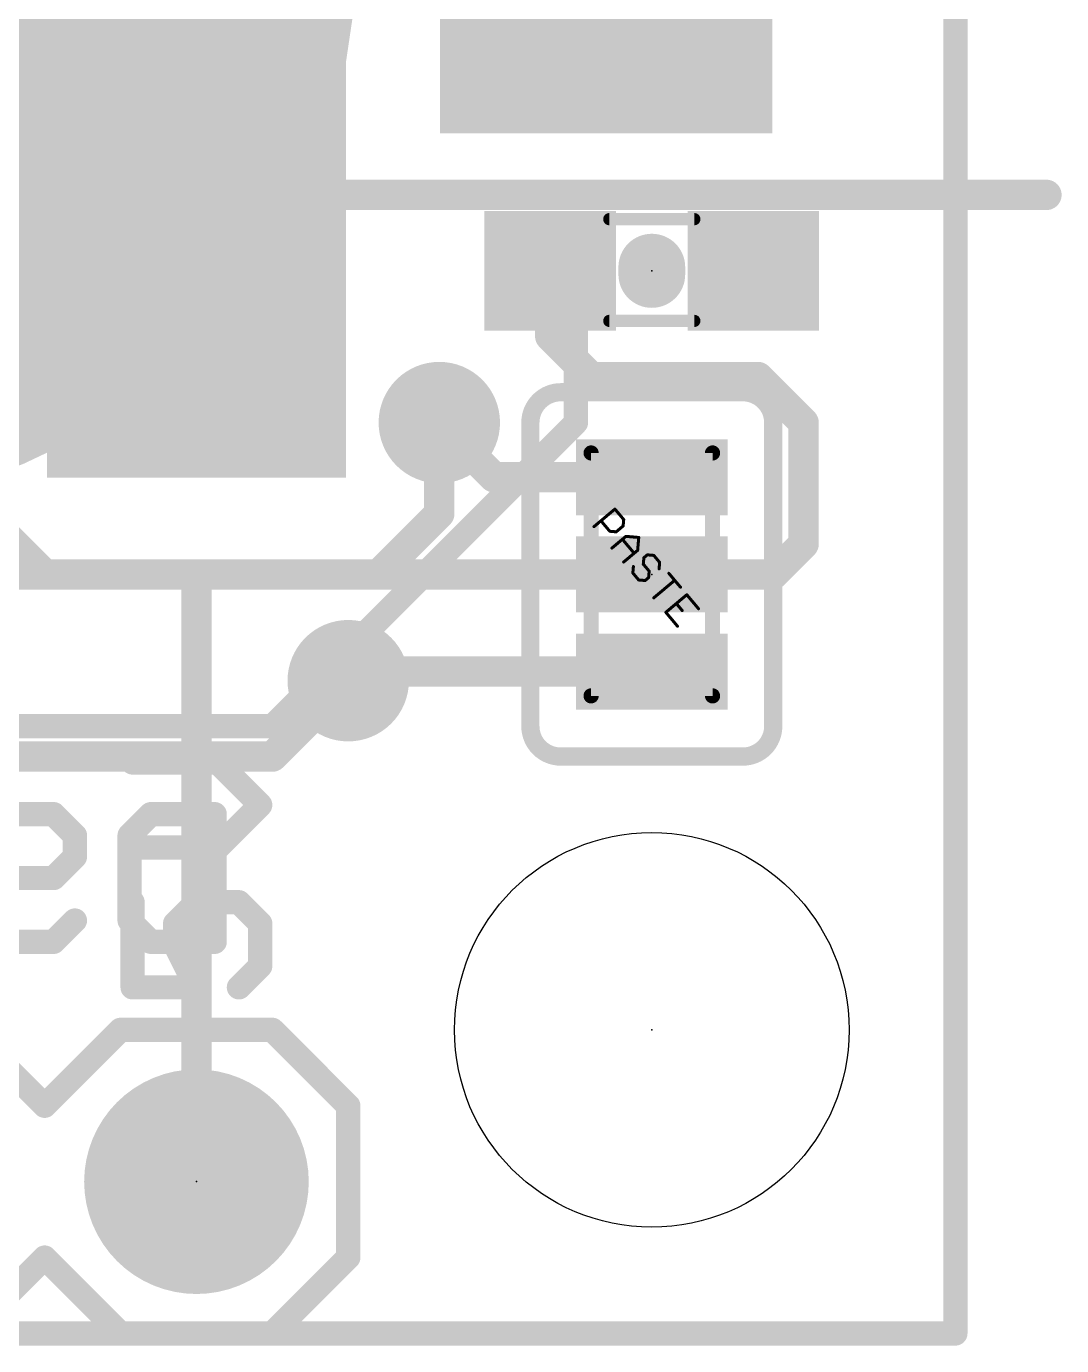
# Model space of a CAD drawing. Extents: x 0 to 108, y -18 to 20.
# Drawn here: x 11.28 to 19.94, y -0.1 to 10.93 of the extents above; entities that cross this region are included whole.
import ezdxf

# ---------------------------------------------------------------- set-up
doc = ezdxf.new("R2010")
doc.units = 0
for name, color, linetype in [('1', 12, 'CONTINUOUS'), ('16', 132, 'CONTINUOUS'), ('17', 110, 'CONTINUOUS'), ('18', 110, 'CONTINUOUS'), ('20', 53, 'CONTINUOUS'), ('21', 41, 'CONTINUOUS'), ('22', 40, 'CONTINUOUS'), ('23', 53, 'CONTINUOUS'), ('51', 53, 'CONTINUOUS')]:
    doc.layers.add(name, color=color, linetype=linetype)

# ---------------------------------------------------------------- blocks, each defined once
blk = doc.blocks.new('PIE')
at = {"const_width": 0.5}
blk.add_lwpolyline([(0, -0.25, 1), (0, 0.25, 1), (0, -0.25)], format="xyb", dxfattribs=at)
blk = doc.blocks.new('SQUAREP')
blk.add_solid([(-0.5, -0.5), (0.5, -0.5), (-0.5, 0.5), (0.5, 0.5)])
blk = doc.blocks.new('RECT')
blk.add_solid([(-0.5, -0.5), (0.5, -0.5), (-0.5, 0.5), (0.5, 0.5)])
blk = doc.blocks.new('ROUNDP')
at = {"const_width": 0.5}
blk.add_lwpolyline([(0, -0.25, 1), (0, 0.25, 1), (0, -0.25)], format="xyb", dxfattribs=at)
blk = doc.blocks.new('ROUNDV')
at = {"const_width": 0.5}
blk.add_lwpolyline([(0, -0.25, 1), (0, 0.25, 1), (0, -0.25)], format="xyb", dxfattribs=at)

msp = doc.modelspace()

# ---------------------------------------------------------------- linework, layer by layer
at = {"layer": '1'}
for points, const_width in [([(19.05, 0), (19.05, 19.05)], 0.2032), ([(15.66, 8.89), (15.66, 8.343)], 0.254), ([(15.66, 8.343), (16.002, 8.001)], 0.254), ([(16.002, 8.001), (17.399, 8.001)], 0.254), ([(17.399, 8.001), (17.78, 7.62)], 0.254), ([(15.1892, 7.1628), (14.732, 7.62)], 0.254), ([(17.78, 7.62), (17.78, 6.604)], 0.254), ([(16.51, 7.1628), (15.1892, 7.1628)], 0.254), ([(11.43, 6.35), (10.922, 6.858)], 0.254), ([(17.78, 6.604), (17.526, 6.35)], 0.254), ([(12.7, 6.35), (11.43, 6.35)], 0.254), ([(16.51, 6.35), (12.7, 6.35)], 0.254), ([(12.7, 1.27), (12.7, 6.35)], 0.254), ([(17.526, 6.35), (16.51, 6.35)], 0.254), ([(14.0462, 5.5372), (13.97, 5.461)], 0.254), ([(16.51, 5.5372), (14.0462, 5.5372)], 0.254), ([(0, 0), (19.05, 0)], 0.2032)]:
    msp.add_lwpolyline(points, dxfattribs=dict(at, const_width=const_width))
for points, const_width in [([(15.7235, 8.89, 1), (15.5965, 8.89)], 0.127), ([(15.7049, 8.3879, 1), (15.6151, 8.2981)], 0.127), ([(15.5965, 8.343, 1), (15.7235, 8.343)], 0.127), ([(16.002, 8.0645, 1), (16.002, 7.9375)], 0.127), ([(15.9571, 7.9561, 1), (16.0469, 8.0459)], 0.127), ([(17.4439, 8.0459, 1), (17.3541, 7.9561)], 0.127), ([(17.399, 7.9375, 1), (17.399, 8.0645)], 0.127), ([(14.7769, 7.6649, 1), (14.6871, 7.5751)], 0.127), ([(17.8435, 7.62, 1), (17.7165, 7.62)], 0.127), ([(17.7351, 7.5751, 1), (17.8249, 7.6649)], 0.127), ([(15.1892, 7.2263, 1), (15.1892, 7.0993)], 0.127), ([(16.51, 7.0993, 1), (16.51, 7.2263)], 0.127), ([(15.1443, 7.1179, 1), (15.2341, 7.2077)], 0.127), ([(17.7165, 6.604, 1), (17.8435, 6.604)], 0.127), ([(17.8249, 6.5591, 1), (17.7351, 6.6489)], 0.127), ([(11.43, 6.4135, 1), (11.43, 6.2865)], 0.127), ([(11.3851, 6.3051, 1), (11.4749, 6.3949)], 0.127), ([(12.7, 6.4135, 1), (12.7, 6.2865)], 0.127), ([(12.7635, 6.35, 1), (12.6365, 6.35)], 0.127), ([(12.7, 6.2865, 1), (12.7, 6.4135)], 0.127), ([(16.51, 6.4135, 1), (16.51, 6.2865)], 0.127), ([(16.51, 6.2865, 1), (16.51, 6.4135)], 0.127), ([(17.4811, 6.3949, 1), (17.5709, 6.3051)], 0.127), ([(17.526, 6.2865, 1), (17.526, 6.4135)], 0.127), ([(14.0462, 5.6007, 1), (14.0462, 5.4737)], 0.127), ([(14.0911, 5.4923, 1), (14.0013, 5.5821)], 0.127), ([(16.51, 5.4737, 1), (16.51, 5.6007)], 0.127), ([(13.9251, 5.5059, 1), (14.0149, 5.4161)], 0.127), ([(12.6365, 1.27, 1), (12.7635, 1.27)], 0.127), ([(18.9992, 0, 1), (19.1008, 0)], 0.1016), ([(19.05, -0.0508, 1), (19.05, 0.0508)], 0.1016)]:
    msp.add_lwpolyline(points, format="xyb", dxfattribs=dict(at, const_width=const_width))
at = {"layer": '16'}
for points, const_width in [([(19.05, 19.05), (19.05, 0)], 0.2032), ([(14.732, 7.62), (14.732, 6.858)], 0.254), ([(14.732, 6.858), (14.224, 6.35)], 0.254), ([(14.224, 6.35), (9.398, 6.35)], 0.254), ([(13.97, 5.461), (13.335, 4.826)], 0.254), ([(13.335, 4.826), (5.969, 4.826)], 0.254), ([(19.05, 0), (0, 0)], 0.2032)]:
    msp.add_lwpolyline(points, dxfattribs=dict(at, const_width=const_width))
for points, const_width in [([(14.7955, 7.62, 1), (14.6685, 7.62)], 0.127), ([(14.7769, 6.8131, 1), (14.6871, 6.9029)], 0.127), ([(14.6685, 6.858, 1), (14.7955, 6.858)], 0.127), ([(14.1791, 6.3949, 1), (14.2689, 6.3051)], 0.127), ([(14.224, 6.2865, 1), (14.224, 6.4135)], 0.127), ([(14.0149, 5.4161, 1), (13.9251, 5.5059)], 0.127), ([(13.2901, 4.8709, 1), (13.3799, 4.7811)], 0.127), ([(13.335, 4.7625, 1), (13.335, 4.8895)], 0.127), ([(18.9992, 0, 1), (19.1008, 0)], 0.1016), ([(19.05, -0.0508, 1), (19.05, 0.0508)], 0.1016)]:
    msp.add_lwpolyline(points, format="xyb", dxfattribs=dict(at, const_width=const_width))
at = {"layer": '20', "const_width": 0.2032}
for points in [[(19.05, 0), (19.05, 19.05)], [(0, 0), (19.05, 0)]]:
    msp.add_lwpolyline(points, dxfattribs=at)
at = {"layer": '20', "const_width": 0.1016}
for points in [[(18.9992, 0, 1), (19.1008, 0)], [(19.05, -0.0508, 1), (19.05, 0.0508)]]:
    msp.add_lwpolyline(points, format="xyb", dxfattribs=at)
at = {"layer": '20'}
msp.add_circle((16.51, 2.54), 1.651, dxfattribs=at)
at = {"layer": '21'}
for points, const_width in [([(16.51, 8.9205), (16.51, 8.8595)], 0.5588), ([(17.272, 7.874), (15.748, 7.874)], 0.1524), ([(15.494, 5.08), (15.494, 7.62)], 0.1524), ([(17.526, 7.62), (17.526, 5.08)], 0.1524), ([(12.8775, 4.7768), (12.1657, 4.7768)], 0.2032), ([(13.2334, 4.4209), (12.8775, 4.7768)], 0.2032), ([(17.272, 4.826), (15.748, 4.826)], 0.1524), ([(12.8775, 4.065), (13.2334, 4.4209)], 0.2032), ([(12.1657, 4.065), (12.8775, 4.065)], 0.2032), ([(12.1657, 3.6074), (12.1657, 2.8956)], 0.2032), ([(12.5216, 3.4295), (12.6995, 3.6074)], 0.2032), ([(12.6995, 3.6074), (13.0555, 3.6074)], 0.2032), ([(13.0555, 3.6074), (13.2334, 3.4295)], 0.2032), ([(12.5216, 3.2515), (12.5216, 3.4295)], 0.2032), ([(13.2334, 3.4295), (13.2334, 3.0736)], 0.2032), ([(12.6995, 2.8956), (12.5216, 3.2515)], 0.2032), ([(13.2334, 3.0736), (13.0555, 2.8956)], 0.2032), ([(12.1657, 2.8956), (12.6995, 2.8956)], 0.2032), ([(10.795, 2.54), (11.43, 1.905)], 0.2032), ([(11.43, 1.905), (12.065, 2.54)], 0.2032), ([(12.065, 2.54), (13.335, 2.54)], 0.2032), ([(13.97, 1.905), (13.335, 2.54)], 0.2032), ([(13.97, 0.635), (13.97, 1.905)], 0.2032), ([(11.43, 0.635), (10.795, 0)], 0.2032), ([(12.065, 0), (11.43, 0.635)], 0.2032), ([(13.335, 0), (13.97, 0.635)], 0.2032), ([(13.335, 0), (12.065, 0)], 0.2032)]:
    msp.add_lwpolyline(points, dxfattribs=dict(at, const_width=const_width))
for points, const_width in [([(16.6497, 8.9205, 1), (16.3703, 8.9205)], 0.2794), ([(16.3703, 8.8595, 1), (16.6497, 8.8595)], 0.2794), ([(15.748, 7.874, 0.4142), (15.494, 7.62)], 0.1524), ([(15.748, 7.9121, 1), (15.748, 7.8359)], 0.0762), ([(15.748, 7.8359, 1), (15.748, 7.9121)], 0.0762), ([(17.526, 7.62, 0.4142), (17.272, 7.874)], 0.1524), ([(17.272, 7.9121, 1), (17.272, 7.8359)], 0.0762), ([(17.272, 7.8359, 1), (17.272, 7.9121)], 0.0762), ([(15.5321, 7.62, 1), (15.4559, 7.62)], 0.0762), ([(15.4559, 7.62, 1), (15.5321, 7.62)], 0.0762), ([(17.5641, 7.62, 1), (17.4879, 7.62)], 0.0762), ([(17.4879, 7.62, 1), (17.5641, 7.62)], 0.0762), ([(15.494, 5.08, 0.4142), (15.748, 4.826)], 0.1524), ([(15.5321, 5.08, 1), (15.4559, 5.08)], 0.0762), ([(15.4559, 5.08, 1), (15.5321, 5.08)], 0.0762), ([(17.272, 4.826, 0.4142), (17.526, 5.08)], 0.1524), ([(17.5641, 5.08, 1), (17.4879, 5.08)], 0.0762), ([(17.4879, 5.08, 1), (17.5641, 5.08)], 0.0762), ([(12.1657, 4.8276, 1), (12.1657, 4.726)], 0.1016), ([(12.9134, 4.8127, 1), (12.8416, 4.7409)], 0.1016), ([(12.8775, 4.726, 1), (12.8775, 4.8276)], 0.1016), ([(15.748, 4.8641, 1), (15.748, 4.7879)], 0.0762), ([(15.748, 4.7879, 1), (15.748, 4.8641)], 0.0762), ([(17.272, 4.8641, 1), (17.272, 4.7879)], 0.0762), ([(17.272, 4.7879, 1), (17.272, 4.8641)], 0.0762), ([(13.2693, 4.385, 1), (13.1975, 4.4568)], 0.1016), ([(13.1975, 4.385, 1), (13.2693, 4.4568)], 0.1016), ([(12.1657, 4.1158, 1), (12.1657, 4.0142)], 0.1016), ([(12.8416, 4.1009, 1), (12.9134, 4.0291)], 0.1016), ([(12.8775, 4.0142, 1), (12.8775, 4.1158)], 0.1016), ([(12.2165, 3.6074, 1), (12.1149, 3.6074)], 0.1016), ([(12.6995, 3.6582, 1), (12.6995, 3.5566)], 0.1016), ([(12.7355, 3.5715, 1), (12.6636, 3.6433)], 0.1016), ([(13.0914, 3.6433, 1), (13.0195, 3.5715)], 0.1016), ([(13.0555, 3.5566, 1), (13.0555, 3.6582)], 0.1016), ([(12.5724, 3.4295, 1), (12.4708, 3.4295)], 0.1016), ([(12.4857, 3.4654, 1), (12.5575, 3.3935)], 0.1016), ([(13.2842, 3.4295, 1), (13.1826, 3.4295)], 0.1016), ([(13.1975, 3.3935, 1), (13.2693, 3.4654)], 0.1016), ([(12.567, 3.2742, 1), (12.4762, 3.2288)], 0.1016), ([(12.4708, 3.2515, 1), (12.5724, 3.2515)], 0.1016), ([(13.1826, 3.0736, 1), (13.2842, 3.0736)], 0.1016), ([(13.2693, 3.0376, 1), (13.1975, 3.1095)], 0.1016), ([(12.1657, 2.9464, 1), (12.1657, 2.8448)], 0.1016), ([(12.6995, 2.8448, 1), (12.6995, 2.9464)], 0.1016), ([(13.0195, 2.9315, 1), (13.0914, 2.8597)], 0.1016), ([(12.1149, 2.8956, 1), (12.2165, 2.8956)], 0.1016), ([(12.6541, 2.8729, 1), (12.745, 2.9183)], 0.1016), ([(12.065, 2.5908, 1), (12.065, 2.4892)], 0.1016), ([(12.1009, 2.5041, 1), (12.0291, 2.5759)], 0.1016), ([(13.3709, 2.5759, 1), (13.2991, 2.5041)], 0.1016), ([(13.335, 2.4892, 1), (13.335, 2.5908)], 0.1016), ([(11.3941, 1.9409, 1), (11.4659, 1.8691)], 0.1016), ([(11.3941, 1.8691, 1), (11.4659, 1.9409)], 0.1016), ([(14.0208, 1.905, 1), (13.9192, 1.905)], 0.1016), ([(13.9341, 1.8691, 1), (14.0059, 1.9409)], 0.1016), ([(11.4659, 0.6709, 1), (11.3941, 0.5991)], 0.1016), ([(11.4659, 0.5991, 1), (11.3941, 0.6709)], 0.1016), ([(13.9192, 0.635, 1), (14.0208, 0.635)], 0.1016), ([(14.0059, 0.5991, 1), (13.9341, 0.6709)], 0.1016), ([(12.065, 0.0508, 1), (12.065, -0.0508)], 0.1016), ([(12.0291, -0.0359, 1), (12.1009, 0.0359)], 0.1016), ([(13.2991, 0.0359, 1), (13.3709, -0.0359)], 0.1016), ([(13.335, -0.0508, 1), (13.335, 0.0508)], 0.1016)]:
    msp.add_lwpolyline(points, format="xyb", dxfattribs=dict(at, const_width=const_width))
at = {"layer": '22', "const_width": 0.2032}
for points in [[(15.875, 7.62), (15.875, 8.89)], [(15.875, 7.62), (13.335, 5.08)], [(13.335, 5.08), (5.715, 5.08)], [(11.1491, 4.3443), (11.5051, 4.3443)], [(11.5051, 4.3443), (11.683, 4.1664)], [(12.1406, 4.1664), (12.3185, 4.3443)], [(12.3185, 4.3443), (12.8524, 4.3443)], [(12.8524, 4.3443), (12.8524, 3.2766)], [(11.683, 4.1664), (11.683, 3.9884)], [(12.1406, 3.4546), (12.1406, 4.1664)], [(11.683, 3.9884), (11.5051, 3.8105)], [(11.5051, 3.8105), (11.1491, 3.8105)], [(11.5051, 3.2766), (11.683, 3.4546)], [(12.3185, 3.2766), (12.1406, 3.4546)], [(11.1491, 3.2766), (11.5051, 3.2766)], [(12.8524, 3.2766), (12.3185, 3.2766)]]:
    msp.add_lwpolyline(points, dxfattribs=at)
at = {"layer": '22', "const_width": 0.1016}
for points in [[(15.9258, 8.89, 1), (15.8242, 8.89)], [(15.8242, 7.62, 1), (15.9258, 7.62)], [(15.9109, 7.5841, 1), (15.8391, 7.6559)], [(13.2991, 5.1159, 1), (13.3709, 5.0441)], [(13.335, 5.0292, 1), (13.335, 5.1308)], [(11.541, 4.3802, 1), (11.4691, 4.3084)], [(11.5051, 4.2935, 1), (11.5051, 4.3951)], [(12.3185, 4.3951, 1), (12.3185, 4.2935)], [(12.3545, 4.3084, 1), (12.2826, 4.3802)], [(12.9032, 4.3443, 1), (12.8016, 4.3443)], [(12.8524, 4.2935, 1), (12.8524, 4.3951)], [(11.7338, 4.1664, 1), (11.6322, 4.1664)], [(11.6471, 4.1304, 1), (11.7189, 4.2023)], [(12.1914, 4.1664, 1), (12.0898, 4.1664)], [(12.1047, 4.2023, 1), (12.1765, 4.1304)], [(11.7189, 3.9525, 1), (11.6471, 4.0243)], [(11.6322, 3.9884, 1), (11.7338, 3.9884)], [(11.4691, 3.8464, 1), (11.541, 3.7745)], [(11.5051, 3.7597, 1), (11.5051, 3.8613)], [(11.7189, 3.4186, 1), (11.6471, 3.4905)], [(12.1765, 3.4905, 1), (12.1047, 3.4186)], [(12.0898, 3.4546, 1), (12.1914, 3.4546)], [(11.4691, 3.3125, 1), (11.541, 3.2407)], [(11.5051, 3.2258, 1), (11.5051, 3.3274)], [(12.3185, 3.3274, 1), (12.3185, 3.2258)], [(12.2826, 3.2407, 1), (12.3545, 3.3125)], [(12.8016, 3.2766, 1), (12.9032, 3.2766)], [(12.8524, 3.2258, 1), (12.8524, 3.3274)]]:
    msp.add_lwpolyline(points, format="xyb", dxfattribs=at)
at = {"layer": '23'}
for p in [(16.51, 8.89), (16.51, 6.35), (16.51, 2.54), (12.7, 1.27)]:
    msp.add_point(p, dxfattribs=at)
at = {"layer": '51'}
for points, const_width in [([(-0.254, 9.525), (19.812, 9.525)], 0.254), ([(16.154, 9.322), (16.866, 9.322)], 0.1016), ([(16.154, 8.471), (16.866, 8.471)], 0.1016), ([(16.002, 7.366), (16.002, 5.334)], 0.127), ([(17.018, 7.366), (16.002, 7.366)], 0.127), ([(17.018, 5.334), (17.018, 7.366)], 0.127), ([(16.0261, 6.7496), (16.2014, 6.8967)], 0.0254), ([(16.2014, 6.8967), (16.2749, 6.809)], 0.0254), ([(16.1581, 6.711), (16.0846, 6.7986)], 0.0254), ([(16.2702, 6.7553), (16.2118, 6.7063)], 0.0254), ([(16.2749, 6.809), (16.2702, 6.7553)], 0.0254), ([(16.2118, 6.7063), (16.1581, 6.711)], 0.0254), ([(16.1765, 6.5704), (16.2933, 6.6685)], 0.0254), ([(16.2641, 6.644), (16.3621, 6.5271)], 0.0254), ([(16.2933, 6.6685), (16.4008, 6.6591)], 0.0254), ([(16.4008, 6.6591), (16.3914, 6.5516)], 0.0254), ([(16.3914, 6.5516), (16.2745, 6.4536)], 0.0254), ([(16.4729, 6.5138), (16.4436, 6.4893)], 0.0254), ([(16.5266, 6.5091), (16.4729, 6.5138)], 0.0254), ([(16.5756, 6.4507), (16.5266, 6.5091)], 0.0254), ([(16.3513, 6.3621), (16.356, 6.4158)], 0.0254), ([(16.4436, 6.4893), (16.4389, 6.4356)], 0.0254), ([(16.4389, 6.4356), (16.488, 6.3772)], 0.0254), ([(16.5709, 6.397), (16.5756, 6.4507)], 0.0254), ([(16.4003, 6.3036), (16.3513, 6.3621)], 0.0254), ([(16.4541, 6.2989), (16.4003, 6.3036)], 0.0254), ([(16.4833, 6.3234), (16.4541, 6.2989)], 0.0254), ([(16.488, 6.3772), (16.4833, 6.3234)], 0.0254), ([(16.5262, 6.1537), (16.7014, 6.3007)], 0.0254), ([(16.6524, 6.3592), (16.7504, 6.2423)], 0.0254), ([(16.8027, 6.18), (16.6275, 6.0329)], 0.0254), ([(16.9008, 6.0632), (16.8027, 6.18)], 0.0254), ([(16.7151, 6.1065), (16.7641, 6.048)], 0.0254), ([(16.6275, 6.0329), (16.7255, 5.9161)], 0.0254), ([(16.002, 5.334), (17.018, 5.334)], 0.127)]:
    msp.add_lwpolyline(points, dxfattribs=dict(at, const_width=const_width))
for points, const_width in [([(19.812, 9.4615, 1), (19.812, 9.5885)], 0.127), ([(16.154, 9.3474, 1), (16.154, 9.2966)], 0.0508), ([(16.866, 9.2966, 1), (16.866, 9.3474)], 0.0508), ([(16.154, 8.4964, 1), (16.154, 8.4456)], 0.0508), ([(16.866, 8.4456, 1), (16.866, 8.4964)], 0.0508), ([(16.002, 7.3978, 1), (16.002, 7.3343)], 0.0635), ([(16.0338, 7.366, 1), (15.9703, 7.366)], 0.0635), ([(17.0497, 7.366, 1), (16.9863, 7.366)], 0.0635), ([(17.018, 7.3343, 1), (17.018, 7.3978)], 0.0635), ([(16.2063, 6.9007, 1), (16.1965, 6.8926)], 0.0127), ([(16.2055, 6.8918, 1), (16.1973, 6.9015)], 0.0127), ([(16.0221, 6.7545, 1), (16.0302, 6.7447)], 0.0127), ([(16.0894, 6.8027, 1), (16.0797, 6.7945)], 0.0127), ([(16.2639, 6.7559, 1), (16.2766, 6.7547)], 0.0127), ([(16.2743, 6.7504, 1), (16.2662, 6.7602)], 0.0127), ([(16.2813, 6.8085, 1), (16.2686, 6.8096)], 0.0127), ([(16.2701, 6.8049, 1), (16.2798, 6.8131)], 0.0127), ([(16.1586, 6.7173, 1), (16.1575, 6.7046)], 0.0127), ([(16.1532, 6.7069, 1), (16.163, 6.7151)], 0.0127), ([(16.2077, 6.7111, 1), (16.2159, 6.7014)], 0.0127), ([(16.2113, 6.7, 1), (16.2124, 6.7126)], 0.0127), ([(16.269, 6.648, 1), (16.2592, 6.6399)], 0.0127), ([(16.2939, 6.6748, 1), (16.2928, 6.6621)], 0.0127), ([(16.2974, 6.6636, 1), (16.2892, 6.6733)], 0.0127), ([(16.4071, 6.6585, 1), (16.3944, 6.6596)], 0.0127), ([(16.4002, 6.6527, 1), (16.4013, 6.6654)], 0.0127), ([(16.1724, 6.5753, 1), (16.1806, 6.5656)], 0.0127), ([(16.3573, 6.523, 1), (16.367, 6.5312)], 0.0127), ([(16.385, 6.5522, 1), (16.3977, 6.5511)], 0.0127), ([(16.3954, 6.5468, 1), (16.3873, 6.5565)], 0.0127), ([(16.4734, 6.5201, 1), (16.4723, 6.5075)], 0.0127), ([(16.4769, 6.509, 1), (16.4688, 6.5187)], 0.0127), ([(16.5314, 6.5132, 1), (16.5217, 6.505)], 0.0127), ([(16.526, 6.5028, 1), (16.5271, 6.5154)], 0.0127), ([(16.2704, 6.4584, 1), (16.2786, 6.4487)], 0.0127), ([(16.3623, 6.4152, 1), (16.3497, 6.4163)], 0.0127), ([(16.4438, 6.4397, 1), (16.4341, 6.4315)], 0.0127), ([(16.4326, 6.4361, 1), (16.4453, 6.435)], 0.0127), ([(16.45, 6.4888, 1), (16.4373, 6.4899)], 0.0127), ([(16.4396, 6.4942, 1), (16.4477, 6.4844)], 0.0127), ([(16.5646, 6.3975, 1), (16.5772, 6.3964)], 0.0127), ([(16.5819, 6.4501, 1), (16.5693, 6.4513)], 0.0127), ([(16.5707, 6.4466, 1), (16.5805, 6.4548)], 0.0127), ([(16.3562, 6.3661, 1), (16.3464, 6.358)], 0.0127), ([(16.345, 6.3626, 1), (16.3576, 6.3615)], 0.0127), ([(16.4009, 6.31, 1), (16.3998, 6.2973)], 0.0127), ([(16.3955, 6.2995, 1), (16.4052, 6.3077)], 0.0127), ([(16.45, 6.3038, 1), (16.4581, 6.2941)], 0.0127), ([(16.4535, 6.2926, 1), (16.4546, 6.3053)], 0.0127), ([(16.4769, 6.324, 1), (16.4896, 6.3229)], 0.0127), ([(16.4873, 6.3186, 1), (16.4792, 6.3283)], 0.0127), ([(16.4943, 6.3766, 1), (16.4816, 6.3777)], 0.0127), ([(16.4831, 6.3731, 1), (16.4928, 6.3812)], 0.0127), ([(16.6573, 6.3633, 1), (16.6475, 6.3551)], 0.0127), ([(16.7055, 6.2959, 1), (16.6973, 6.3056)], 0.0127), ([(16.7456, 6.2382, 1), (16.7553, 6.2464)], 0.0127), ([(16.8076, 6.1841, 1), (16.7979, 6.1759)], 0.0127), ([(16.8068, 6.1751, 1), (16.7986, 6.1849)], 0.0127), ([(16.5221, 6.1585, 1), (16.5302, 6.1488)], 0.0127), ([(16.72, 6.1106, 1), (16.7102, 6.1024)], 0.0127), ([(16.8959, 6.0591, 1), (16.9056, 6.0672)], 0.0127), ([(16.6323, 6.037, 1), (16.6226, 6.0289)], 0.0127), ([(16.6234, 6.0378, 1), (16.6315, 6.0281)], 0.0127), ([(16.7593, 6.044, 1), (16.769, 6.0521)], 0.0127), ([(16.7206, 5.912, 1), (16.7304, 5.9202)], 0.0127), ([(16.002, 5.3658, 1), (16.002, 5.3023)], 0.0635), ([(15.9703, 5.334, 1), (16.0338, 5.334)], 0.0635), ([(16.9863, 5.334, 1), (17.0497, 5.334)], 0.0635), ([(17.018, 5.3023, 1), (17.018, 5.3658)], 0.0635)]:
    msp.add_lwpolyline(points, format="xyb", dxfattribs=dict(at, const_width=const_width))

# ---------------------------------------------------------------- block references
at = {"layer": '1'}
for p, xscale, yscale, rotation in [((12.7, 10.16), 2.5, 6, 180), ((16.51, 7.1628), 0.635, 1.27, 90), ((16.51, 6.35), 0.635, 1.27, 90), ((16.51, 5.5372), 0.635, 1.27, 90)]:
    msp.add_blockref('RECT', p, dxfattribs=dict(at, xscale=xscale, yscale=yscale, rotation=rotation))
at = {"layer": '1', "xscale": 1.1}
for p in [(15.66, 8.89), (17.36, 8.89)]:
    msp.add_blockref('RECT', p, dxfattribs=at)
at = {"layer": '16', "xscale": 9, "yscale": 9}
msp.add_blockref('PIE', (9.525, 11.43), dxfattribs=at)
at = {"layer": '17'}
for name, p, xscale, yscale, rotation in [('SQUAREP', (16.129, 11.43), 2.7813, 2.7813, 180), ('SQUAREP', (16.129, 11.43), 2.7813, 2.7813, 180), ('ROUNDP', (12.7, 1.27), 1.8796, 1.8796, 270), ('ROUNDP', (12.7, 1.27), 1.8796, 1.8796, 270)]:
    msp.add_blockref(name, p, dxfattribs=dict(at, xscale=xscale, yscale=yscale, rotation=rotation))
at = {"layer": '18', "xscale": 1.016, "yscale": 1.016}
for p in [(14.732, 7.62), (14.732, 7.62), (13.97, 5.461), (13.97, 5.461)]:
    msp.add_blockref('ROUNDV', p, dxfattribs=at)
at = {"layer": '51', "xscale": 0.5001, "yscale": 0.95}
for p in [(15.9219, 8.8951), (17.0903, 8.8951)]:
    msp.add_blockref('RECT', p, dxfattribs=at)
at = {"layer": '51', "xscale": 0.508, "yscale": 0.508, "rotation": 180}
msp.add_blockref('RECT', (12.7, 1.27), dxfattribs=at)

doc.saveas('drawing.dxf')
